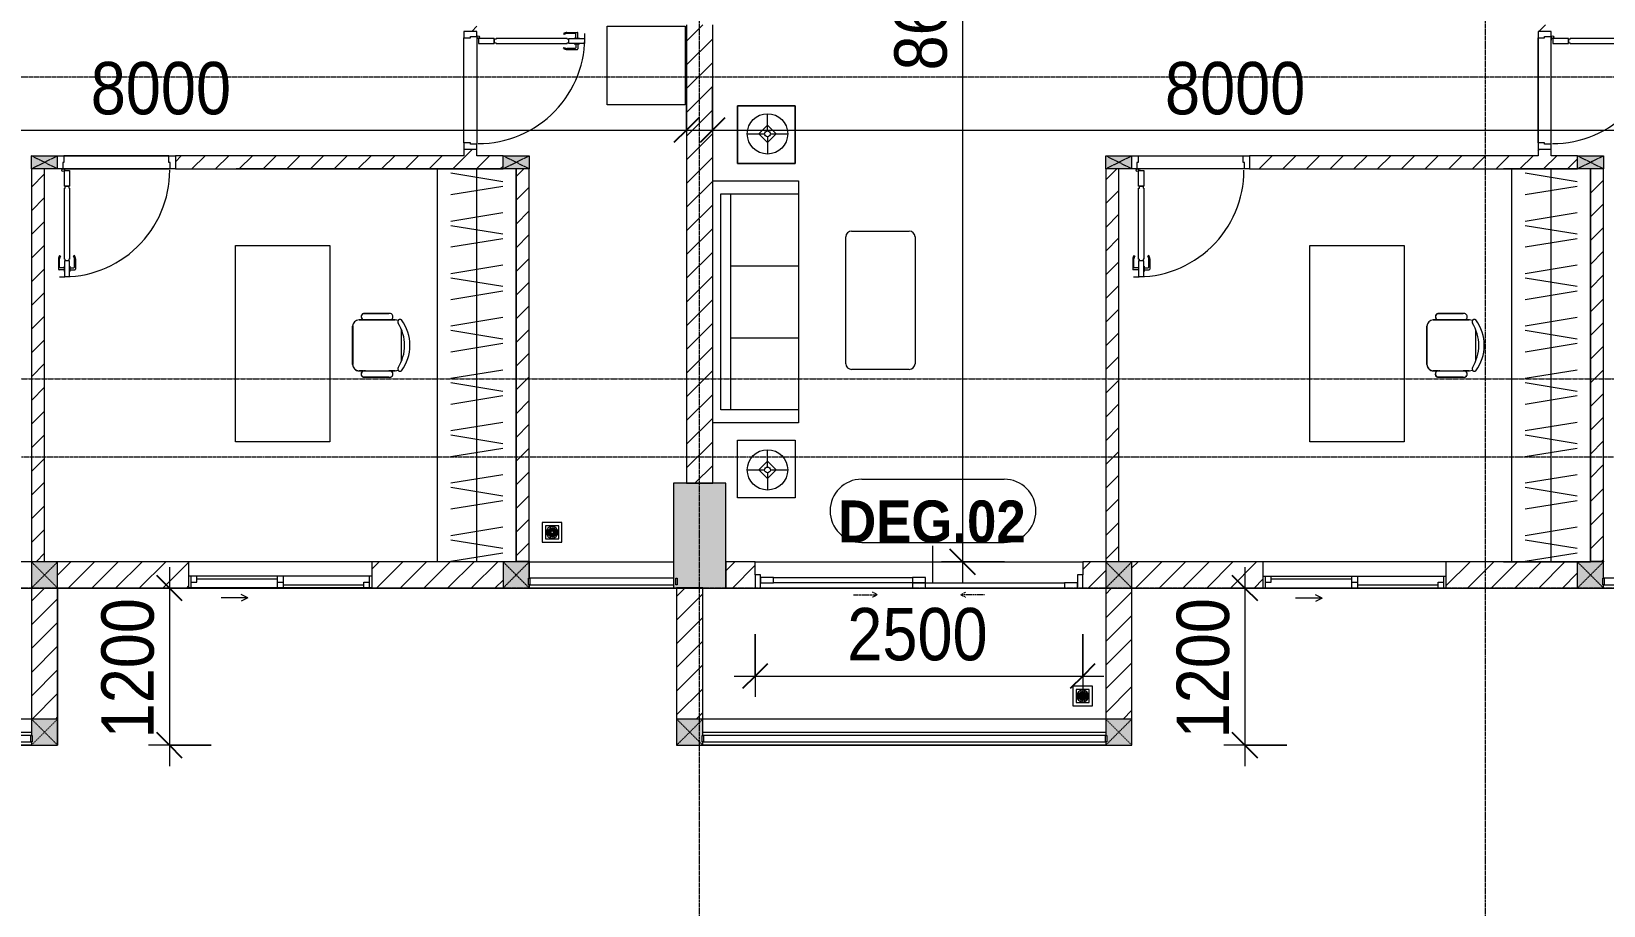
# Model space of a CAD drawing. Header units: millimetres. Extents: x 1591 to 239243, y -15958 to 82755.
# Drawn here: x 196851 to 208852, y 22112 to 28787 of the extents above; entities that cross this region are included whole.
import ezdxf

# ---------------------------------------------------------------- set-up
doc = ezdxf.new("R2010")
doc.units = ezdxf.units.MM
for name, pattern in [('Dash Dot 3_16_', [7.9375, 4.7625, -1.5875, 0, -1.5875]), ('Dash_2_', [6, 3, -3]), ('Grid Line', [22.225, 12.7, -3.175, 3.175, -3.175])]:
    doc.linetypes.add(name, pattern=pattern)
for name, color, linetype, lineweight in [('0-1', 250, 'Continuous', 5), ('A-ANNO-DIMS', 211, 'Continuous', 9), ('A-ANNO-DIMS-160', 211, 'Continuous', 9), ('A-DETL-GENF-1', 9, 'Continuous', 9), ('A-DOOR', 31, 'Continuous', 9), ('A-DOOR-1', 254, 'Continuous', 9), ('A-DOOR-2', 9, 'Continuous', 9), ('A-DOOR-FRAM', 31, 'Continuous', 9), ('A-DOOR-HDLN', 31, 'Dash_2_', 9), ('A-DOOR-IDEN', 31, 'Continuous', 9), ('A-FLOR-1', 7, 'Continuous', 9), ('A-FLOR-2', 9, 'Continuous', 9), ('A-FLOR-HRAL', 11, 'Continuous', 9), ('A-FLOR-HRAL-1', 254, 'Continuous', 9), ('A-FLOR-HRAL-2', 9, 'Continuous', 9), ('A-GLAZ', 151, 'Continuous', 9), ('A-WALL', 113, 'Continuous', 9), ('A-WALL-1', 253, 'Continuous', 18), ('A-WALL-2', 9, 'Continuous', 9), ('A-WALL-3', 113, 'Continuous', 18), ('A-WALL-PATT-1', 10, 'Continuous', 9), ('A-WALL-PATT-2', 111, 'Continuous', 9), ('G-ANNO-SYMB-1', 111, 'Dash Dot 3_16_', 18), ('G-IMPT-1', 254, 'Continuous', 9), ('I-FURN', 30, 'Continuous', 9), ('I-FURN-1', 254, 'Continuous', 9), ('M-EQPM-1', 254, 'Continuous', 9), ('S-COLS', 52, 'Continuous', 9), ('S-COLS-1', 52, 'Continuous', 5), ('S-COLS-2', 250, 'Continuous', 18), ('S-COLS-4', 254, 'Continuous', 9), ('S-COLS-5', 253, 'Continuous', 18), ('S-COLS-6', 52, 'Continuous', 18), ('S-COLS-HDLN', 52, 'Dash_2_', 9), ('S-COLS-HDLN-1', 9, 'Dash_2_', 9), ('S-GRID-1', 1, 'Grid Line', 9)]:
    doc.layers.add(name, color=color, linetype=linetype, lineweight=lineweight)
doc.styles.add('Arial_B_4', font='arialbd_0.ttf', dxfattribs={"width": 0.9, "height": 320})
doc.styles.add('UTM Avo', font='UTM Avo.ttf', dxfattribs={"width": 0.9, "height": 400})
doc.dimstyles.new('1_Dim_chi_tiet_2_5', dxfattribs={"dimscale": 304.8, "dimtxt": 399.720379, "dimasz": 0.629921, "dimexe": 0.524934, "dimexo": 0.0625, "dimgap": 0.052493, "dimtad": 1, "dimdec": 0, "dimrnd": 5, "dimzin": 0, "dimdsep": 46, "dimtxsty": 'UTM Avo', "dimblk1": 'OBLIQUE', "dimblk2": 'OBLIQUE', "dimsah": 1, "dimcen": 0.09, "dimdle": 0.524934, "dimazin": 0, "dimtfac": 1, "dimtdec": 4, "dimtix": 1, "dimtmove": 0, "dimatfit": 3, "dimfxl": 1.049869, "dimfxlon": 1, "dimtvp": 1, "dimtolj": 1, "dimtzin": 0, "dimarcsym": 2})
doc.dimstyles.new('1_Dim_chi_tiet_2_5_1', dxfattribs={"dimscale": 304.8, "dimtxt": 399.720379, "dimasz": 0.629921, "dimexe": 0.524934, "dimexo": 0.0625, "dimgap": 0.052493, "dimtad": 1, "dimdec": 0, "dimrnd": 5, "dimzin": 0, "dimdsep": 46, "dimtxsty": 'UTM Avo', "dimblk1": 'OBLIQUE', "dimblk2": 'OBLIQUE', "dimsah": 1, "dimcen": 0.09, "dimdle": 0.524934, "dimazin": 0, "dimtfac": 1, "dimtdec": 4, "dimtix": 1, "dimtmove": 0, "dimatfit": 3, "dimfxl": 1.049869, "dimfxlon": 1, "dimtvp": 1, "dimtolj": 1, "dimtzin": 0, "dimarcsym": 2})
pattern_1 = [(45, (0, 0), (-90.50967, 90.50967), [])]
pattern_2 = [(45, (101998.83, 0), (-90.50967, 90.50967), [])]

# ---------------------------------------------------------------- blocks, each defined once
blk = doc.blocks.new('NCV_TKTC_KET CAU_rvt-1-TKCS_MB TẦNG 5')
at = {"layer": 'S-COLS-1'}
h = blk.add_hatch(color=256, dxfattribs=at)
h.paths.add_polyline_path([(99773, 24537), (100153, 24537), (100153, 25337), (99753, 25337), (99753, 24537)])
h.paths.add_polyline_path([(99778, 24562), (99773, 24562), (99773, 24612), (99783, 24612), (99783, 24562)])
at = {"layer": 'A-FLOR-1'}
for p, q in [((98653, 24737), (98653, 24742)), ((106853, 24737), (106853, 24742)), ((91853, 24535), (94853, 24535)), ((95053, 23337), (95053, 24535)), ((95053, 24535), (98653, 24535)), ((98653, 24535), (99778, 24535)), ((99978, 24535), (103053, 24535)), ((103253, 23337), (103253, 24535)), ((103253, 24535), (106853, 24535)), ((106853, 24535), (107978, 24535)), ((91853, 23337), (94853, 23337)), ((99977, 23337), (103053, 23337))]:
    blk.add_line(p, q, dxfattribs=at)
at = {"layer": 'S-COLS-2'}
for p, q in [((100153, 25337), (99753, 25337)), ((99753, 25337), (99753, 24537)), ((100153, 24537), (100153, 25337)), ((99753, 24537), (100153, 24537))]:
    blk.add_line(p, q, dxfattribs=at)
blk = doc.blocks.new('DOOR_CW_01 CANH MO-PANEL KINH - DIW_01-900x2200-CỬA GỖ VÂN LAMINATE-553375-TKCS_MB TẦNG 5')
at = {"layer": 'A-DETL-GENF-1'}
for p, q in [((-397, -182), (-397, -62)), ((-397, -62), (-357, -62)), ((-357, -62), (-357, -182)), ((-357, -182), (-397, -182)), ((-397, -196), (-391, -196)), ((-397, -738), (-397, -196)), ((-391, -196), (-391, -182)), ((-391, -182), (-363, -182)), ((-363, -182), (-363, -196)), ((-357, -196), (-363, -196)), ((-357, -196), (-357, -738)), ((-434, -711), (-427, -716)), ((-320, -711), (-327, -716)), ((-442, -737), (-442, -816)), ((-399, -820), (-438, -820)), ((-434, -800), (-434, -737)), ((-399, -804), (-430, -804)), ((-399, -792), (-399, -832)), ((-397, -792), (-399, -792)), ((-399, -832), (-397, -832)), ((-397, -738), (-391, -738)), ((-357, -752), (-397, -752)), ((-397, -752), (-397, -872)), ((-397, -792), (-397, -832)), ((-391, -752), (-391, -738)), ((-363, -752), (-391, -752)), ((-357, -738), (-363, -738)), ((-363, -738), (-363, -752)), ((-357, -872), (-357, -752)), ((-357, -792), (-357, -832)), ((-357, -792), (-355, -792)), ((-355, -832), (-357, -832)), ((-355, -792), (-355, -832)), ((-355, -804), (-324, -804)), ((-355, -820), (-316, -820)), ((-320, -800), (-320, -737)), ((-312, -737), (-312, -816)), ((-397, -872), (-357, -872))]:
    blk.add_line(p, q, dxfattribs=at)
blk.add_circle((-407, -60), 10, dxfattribs=at)
for centre, radius, start, end in [((-407, -60), 814, 268, 0), ((-397, -737), 45, 145, 180), ((-397, -737), 37, 145, 180), ((-357, -737), 37, 0, 35), ((-357, -737), 45, 360, 35), ((-438, -816), 4, 180, 270), ((-430, -800), 4, 180, 270), ((-324, -800), 4, 270, 0), ((-316, -816), 4, 270, 0)]:
    blk.add_arc(centre, radius, start, end, dxfattribs=at)
at = {"layer": 'A-DOOR-2'}
for p, q in [((-450, -50), (-450, 50)), ((-450, 50), (-400, 50)), ((-400, 50), (-400, 0)), ((400, 0), (400, 50)), ((400, 50), (450, 50)), ((450, 50), (450, -50)), ((-410, -50), (-450, -50)), ((-410, 0), (-410, -50)), ((-400, 0), (-410, 0)), ((-407, -50), (-382, -50)), ((410, 0), (400, 0)), ((410, -50), (410, 0)), ((450, -50), (410, -50))]:
    blk.add_line(p, q, dxfattribs=at)
blk = doc.blocks.new('TU DO LV A - TU DO LV A-901194-TKCS_MB TẦNG 5')
at = {"layer": 'I-FURN'}
for p, q in [((0, 0), (3000, 0)), ((4, -101), (69, -499)), ((169, -101), (104, -499)), ((202, -101), (267, -499)), ((404, -101), (469, -499)), ((569, -101), (504, -499)), ((602, -101), (667, -499)), ((804, -101), (869, -499)), ((969, -101), (904, -499)), ((1002, -101), (1067, -499)), ((1204, -101), (1269, -499)), ((1369, -101), (1304, -499)), ((1402, -101), (1467, -499)), ((1604, -101), (1669, -499)), ((1769, -101), (1704, -499)), ((1802, -101), (1867, -499)), ((2004, -101), (2069, -499)), ((2169, -101), (2104, -499)), ((2202, -101), (2267, -499)), ((2404, -101), (2469, -499)), ((2569, -101), (2504, -499)), ((2602, -101), (2667, -499)), ((2804, -101), (2869, -499)), ((2969, -101), (2904, -499)), ((0, -300), (3000, -300)), ((5, -600), (0, -600))]:
    blk.add_line(p, q, dxfattribs=at)
at = {"layer": 'I-FURN-1'}
for p, q in [((0, 0), (3000, 0)), ((5, -600), (0, -600))]:
    blk.add_line(p, q, dxfattribs=at)
blk = doc.blocks.new('BAN LV A - BAN LV A_dwg_ban hoc2-348006-TKCS_MB TẦNG 5')
at = {"layer": 'I-FURN'}
for p, q in [((-194, 389), (-194, 113)), ((146, 437), (-146, 437)), ((194, 113), (194, 389)), ((-243, 354), (-243, 162)), ((194, 351), (194, 151)), ((244, 162), (244, 354)), ((-121, 65), (121, 65))]:
    blk.add_line(p, q, dxfattribs=at)
at = {"layer": 'I-FURN', "flags": 128}
blk.add_lwpolyline([(-738, 611), (-738, 1331), (-155, 1331), (762, 1331), (762, 611)], close=True, dxfattribs=at)
at = {"layer": 'I-FURN'}
for centre, radius, start, end in [((-219, 347), 25.3, 343.7398, 163.7398), ((-146, 389), 48.6, 90, 180), ((146, 389), 48.6, 360, 90), ((219, 347), 25.3, 16.2602, 170.7054), ((-219, 155), 25.3, 163.7398, 16.2602), ((219, 155), 25.3, 189.2946, 16.2602), ((-180, 75), 17.8, 57.9726, 216.6901), ((-146, 113), 48.6, 180, 207.5844), ((0, 324), 324, 233.1301, 306.8699), ((0, 359), 318, 237.5758, 302.4242), ((180, 75), 17.8, 323.3099, 122.0274), ((146, 113), 48.6, 332.4156, 0)]:
    blk.add_arc(centre, radius, start, end, dxfattribs=at)
blk = doc.blocks.new('BAN LV A - BAN LV A_dwg-348005-TKCS_MB TẦNG 5')
at = {"extrusion": (0, 0, -1), "zscale": -1, "rotation": 180}
blk.add_blockref('BAN LV A - BAN LV A_dwg_ban hoc2-348006-TKCS_MB TẦNG 5', (-729, 1384), dxfattribs=at)
blk = doc.blocks.new('BAN LV A - BAN LV A-401069-TKCS_MB TẦNG 5')
at = {"layer": 'I-FURN-1'}
for p, q in [((-9, -53), (1491, -53)), ((-9, -773), (-9, -53)), ((1491, -53), (1491, -773)), ((1491, -773), (-9, -773)), ((583, -946), (875, -946)), ((486, -1222), (486, -1029)), ((535, -1029), (535, -995)), ((923, -995), (923, -1032)), ((973, -1029), (973, -1222)), ((535, -1270), (535, -1236)), ((923, -1233), (923, -1270))]:
    blk.add_line(p, q, dxfattribs=at)
for centre, radius, start, end in [((583, -995), 48.6, 90, 180), ((875, -995), 48.6, 0, 90), ((510, -1036), 25.3, 16.2602, 163.7398), ((948, -1036), 25.3, 16.2602, 170.7054), ((510, -1229), 25.3, 163.7398, 343.7398), ((549, -1308), 17.8, 119.404, 216.6901), ((583, -1270), 48.6, 180, 207.5844), ((729, -1060), 324, 233.1301, 306.8699), ((875, -1270), 48.6, 332.4156, 0), ((909, -1308), 17.8, 323.3099, 60.596), ((948, -1229), 25.3, 189.2946, 16.2602)]:
    blk.add_arc(centre, radius, start, end, dxfattribs=at)
at = {"extrusion": (0, 0, -1), "zscale": -1, "rotation": 180}
blk.add_blockref('BAN LV A - BAN LV A_dwg-348005-TKCS_MB TẦNG 5', (0, 0), dxfattribs=at)
blk = doc.blocks.new('LOBBY_SOFA_1 - LOBBY_SOFA_1-V42-TKCS_MB TẦNG 5')
at = {"layer": 'I-FURN'}
for p, q in [((-2172, 1065), (-2172, 1505)), ((-2128, 1549), (-1160, 1549)), ((-1116, 1505), (-1116, 1065)), ((-1160, 1021), (-2128, 1021)), ((-2688, 634), (-3128, 634)), ((-3128, 634), (-3128, 194)), ((-2688, 194), (-2688, 634)), ((-2556, 660), (-708, 660)), ((-2556, 5), (-2556, 660)), ((-2457, 66), (-2457, 660)), ((-1907, 143), (-1907, 660)), ((-1357, 143), (-1357, 660)), ((-807, 660), (-807, 66)), ((-708, 660), (-708, 5)), ((-576, 634), (-136, 634)), ((-576, 194), (-576, 634)), ((-136, 634), (-136, 194)), ((-2981, 423), (-2915, 489)), ((-2915, 445), (-2915, 577)), ((-2915, 489), (-2849, 423)), ((-349, 489), (-415, 423)), ((-349, 445), (-349, 577)), ((-283, 423), (-349, 489)), ((-2937, 423), (-3069, 423)), ((-2915, 357), (-2981, 423)), ((-2849, 423), (-2915, 357)), ((-2915, 269), (-2915, 401)), ((-2893, 423), (-2761, 423)), ((-371, 423), (-503, 423)), ((-415, 423), (-349, 357)), ((-349, 357), (-283, 423)), ((-349, 269), (-349, 401)), ((-327, 423), (-195, 423)), ((-3128, 194), (-2688, 194)), ((-807, 143), (-2457, 143)), ((-136, 194), (-576, 194)), ((-807, 66), (-2457, 66))]:
    blk.add_line(p, q, dxfattribs=at)
for centre, radius in [((-2915, 423), 154), ((-349, 423), 154), ((-2915, 423), 22), ((-349, 423), 22)]:
    blk.add_circle(centre, radius, dxfattribs=at)
for centre, start, end in [((-2128, 1505), 90, 180), ((-1160, 1505), 0, 90), ((-2128, 1065), 180, 270), ((-1160, 1065), 270, 0)]:
    blk.add_arc(centre, 44, start, end, dxfattribs=at)
at = {"layer": 'I-FURN-1'}
for p, q in [((-2172, 1065), (-2172, 1505)), ((-2128, 1549), (-1160, 1549)), ((-1116, 1505), (-1116, 1065)), ((-1160, 1021), (-2128, 1021)), ((-3128, 634), (-2688, 634)), ((-3128, 194), (-3128, 634)), ((-2688, 634), (-2688, 194)), ((-2556, 660), (-708, 660)), ((-2556, 5), (-2556, 660)), ((-708, 660), (-708, 5)), ((-576, 634), (-136, 634)), ((-576, 194), (-576, 634)), ((-136, 634), (-136, 194)), ((-2688, 194), (-3128, 194)), ((-136, 194), (-576, 194))]:
    blk.add_line(p, q, dxfattribs=at)
for centre, start, end in [((-2128, 1505), 90, 180), ((-1160, 1505), 0, 90), ((-2128, 1065), 180, 270), ((-1160, 1065), 270, 0)]:
    blk.add_arc(centre, 44, start, end, dxfattribs=at)
blk = doc.blocks.new('TU DO LV A - TU DO LV A-V44-TKCS_MB TẦNG 5')
at = {"layer": 'I-FURN'}
for p, q in [((0, 0), (3000, 0)), ((4, -101), (69, -499)), ((169, -101), (104, -499)), ((202, -101), (267, -499)), ((404, -101), (469, -499)), ((569, -101), (504, -499)), ((602, -101), (667, -499)), ((804, -101), (869, -499)), ((969, -101), (904, -499)), ((1002, -101), (1067, -499)), ((1204, -101), (1269, -499)), ((1369, -101), (1304, -499)), ((1402, -101), (1467, -499)), ((1604, -101), (1669, -499)), ((1769, -101), (1704, -499)), ((1802, -101), (1867, -499)), ((2004, -101), (2069, -499)), ((2169, -101), (2104, -499)), ((2202, -101), (2267, -499)), ((2404, -101), (2469, -499)), ((2569, -101), (2504, -499)), ((2602, -101), (2667, -499)), ((2804, -101), (2869, -499)), ((2969, -101), (2904, -499)), ((0, -300), (3000, -300)), ((5, -600), (0, -600))]:
    blk.add_line(p, q, dxfattribs=at)
at = {"layer": 'I-FURN-1'}
for p, q in [((0, 0), (3000, 0)), ((5, -600), (0, -600))]:
    blk.add_line(p, q, dxfattribs=at)
blk = doc.blocks.new('MAY GIAT - MAY GIAT_dwg-348053-TKCS_MB TẦNG 5')
at = {"layer": 'G-IMPT-1', "flags": 128}
blk.add_lwpolyline([(5, 597), (5, 2), (605, 2), (605, 597)], close=True, dxfattribs=at)
blk = doc.blocks.new('MAY GIAT - MAY GIAT-401071-TKCS_MB TẦNG 5')
at = {"layer": 'I-FURN-1'}
for p, q in [((5, -2), (605, -2)), ((5, -597), (5, -2)), ((605, -2), (605, -597)), ((605, -597), (5, -597))]:
    blk.add_line(p, q, dxfattribs=at)
at = {"extrusion": (0, 0, -1), "zscale": -1, "rotation": 180}
blk.add_blockref('MAY GIAT - MAY GIAT_dwg-348053-TKCS_MB TẦNG 5', (0, 0), dxfattribs=at)
blk = doc.blocks.new('THU NUOC - THU NUOC-461820-TKCS_MB TẦNG 5')
at = {"layer": 'M-EQPM-1'}
for p, q in [((-66, 71), (-66, -79)), ((84, 71), (-66, 71)), ((59, 46), (-41, 46)), ((-41, 46), (-41, -54)), ((-23, 11), (41, 11)), ((41, 5), (-23, 5)), ((-11, 23), (28, 23)), ((28, 17), (-11, 17)), ((-1, 36), (19, 36)), ((19, 30), (-1, 30)), ((59, -54), (59, 46)), ((84, -79), (84, 71)), ((-66, -79), (84, -79)), ((-41, -54), (59, -54)), ((-23, -1), (1, -1)), ((1, -7), (-23, -7)), ((-23, -14), (41, -14)), ((41, -20), (-23, -20)), ((-11, -26), (28, -26)), ((28, -32), (-11, -32)), ((-1, -38), (19, -38)), ((19, -44), (-1, -44)), ((1, -1), (1, -7)), ((17, -1), (41, -1)), ((17, -7), (17, -1)), ((41, -7), (17, -7))]:
    blk.add_line(p, q, dxfattribs=at)
for centre, radius, start, end in [((9, -4), 45, 0, 180), ((9, -4), 45, 0, 180), ((-23, 8), 3, 90, 270), ((-11, 20), 3, 90, 270), ((-1, 33), 3, 90, 270), ((19, 33), 3, 270, 90), ((28, 20), 3, 270, 90), ((41, 8), 3, 270, 90), ((9, -4), 45, 180, 360), ((9, -4), 45, 180, 360), ((-23, -4), 3, 90, 270), ((-23, -17), 3, 90, 270), ((-11, -29), 3, 90, 270), ((-1, -41), 3, 90, 270), ((19, -41), 3, 270, 90), ((28, -29), 3, 270, 90), ((41, -4), 3, 270, 90), ((41, -17), 3, 270, 90)]:
    blk.add_arc(centre, radius, start, end, dxfattribs=at)
blk = doc.blocks.new('Railing - 50 x 10mm-901205-TKCS_MB TẦNG 5')
at = {"layer": 'A-FLOR-HRAL-2'}
for p, q in [((25, 5), (-25, 5)), ((-25, 5), (-25, -5)), ((25, -5), (25, 5)), ((-25, -5), (25, -5))]:
    blk.add_line(p, q, dxfattribs=at)
blk = doc.blocks.new('Railing - Railing-883257-TKCS_MB TẦNG 5')
at = {"layer": 'A-FLOR-HRAL-2'}
for p, q in [((85044, 15351), (83949, 15351)), ((83949, 15301), (85044, 15301))]:
    blk.add_line(p, q, dxfattribs=at)
at = {"extrusion": (0, 0, -1), "zscale": -1, "rotation": 90.00000000000072}
for p in [(-83944, 15326), (-85069, 15326)]:
    blk.add_blockref('Railing - 50 x 10mm-901205-TKCS_MB TẦNG 5', p, dxfattribs=at)
blk = doc.blocks.new('Railing - Railing-883259-TKCS_MB TẦNG 5')
at = {"layer": 'A-FLOR-HRAL-2'}
for p, q in [((76844, 15351), (75749, 15351)), ((75749, 15301), (76844, 15301))]:
    blk.add_line(p, q, dxfattribs=at)
at = {"extrusion": (0, 0, -1), "zscale": -1, "rotation": 90.00000000000072}
for p in [(-75744, 15326), (-76869, 15326)]:
    blk.add_blockref('Railing - 50 x 10mm-901205-TKCS_MB TẦNG 5', p, dxfattribs=at)
blk = doc.blocks.new('G1_SOF - BO TRU - 100x200-V80-TKCS_MB TẦNG 5')
at = {"layer": 'S-COLS'}
blk.add_hatch(color=256, dxfattribs=at).paths.add_polyline_path([(-50, 0), (-50, -98), (50, -98), (50, 100), (-50, 100)])
at = {"layer": 'S-COLS-5'}
for p, q in [((-50, 100), (50, 100)), ((-50, -98), (-50, 100)), ((50, 100), (50, -98))]:
    blk.add_line(p, q, dxfattribs=at)
at = {"layer": 'S-COLS-HDLN-1'}
for p, q in [((50, -100), (-50, 100)), ((-50, -100), (50, 100))]:
    blk.add_line(p, q, dxfattribs=at)
blk = doc.blocks.new('G1_SOF - BO TRU - 100x200-746114-TKCS_MB TẦNG 5')
at = {"layer": 'S-COLS'}
blk.add_hatch(color=256, dxfattribs=at).paths.add_polyline_path([(50, -100), (50, 100), (-50, 100), (-50, -100)])
at = {"layer": 'S-COLS-5'}
for p, q in [((-50, 100), (50, 100)), ((-50, -100), (-50, 100)), ((50, 100), (50, -100)), ((50, -100), (-50, -100))]:
    blk.add_line(p, q, dxfattribs=at)
at = {"layer": 'S-COLS-HDLN-1'}
for p, q in [((50, -100), (-50, 100)), ((-50, -100), (50, 100))]:
    blk.add_line(p, q, dxfattribs=at)
blk = doc.blocks.new('DOOR_CW_01 CANH MO-PANEL KINH - DIG_01-900x2200-CỬA NHÔM KÍNH-901226-TKCS_MB TẦNG 5')
at = {"layer": 'A-DETL-GENF-1'}
for p, q in [((-397, 872), (-357, 872)), ((-397, 752), (-397, 872)), ((-357, 872), (-357, 752)), ((-442, 737), (-442, 816)), ((-399, 820), (-438, 820)), ((-434, 800), (-434, 737)), ((-399, 804), (-430, 804)), ((-399, 832), (-397, 832)), ((-399, 792), (-399, 832)), ((-397, 792), (-399, 792)), ((-397, 792), (-397, 832)), ((-357, 752), (-397, 752)), ((-397, 738), (-391, 738)), ((-397, 738), (-397, 196)), ((-363, 752), (-391, 752)), ((-391, 752), (-391, 738)), ((-363, 738), (-363, 752)), ((-357, 738), (-363, 738)), ((-357, 792), (-357, 832)), ((-355, 832), (-357, 832)), ((-357, 792), (-355, 792)), ((-357, 196), (-357, 738)), ((-355, 792), (-355, 832)), ((-355, 820), (-316, 820)), ((-355, 804), (-324, 804)), ((-320, 800), (-320, 737)), ((-312, 737), (-312, 816)), ((-434, 711), (-427, 716)), ((-320, 711), (-327, 716)), ((-397, 196), (-391, 196)), ((-357, 182), (-397, 182)), ((-397, 182), (-397, 62)), ((-391, 196), (-391, 182)), ((-391, 182), (-363, 182)), ((-357, 196), (-363, 196)), ((-363, 182), (-363, 196)), ((-357, 62), (-357, 182)), ((-397, 62), (-357, 62))]:
    blk.add_line(p, q, dxfattribs=at)
blk.add_circle((-407, 60), 10, dxfattribs=at)
for centre, radius, start, end in [((-407, 60), 814, 360, 92), ((-438, 816), 4, 90, 180), ((-397, 737), 45, 180, 215), ((-430, 800), 4, 90, 180), ((-397, 737), 37, 180, 215), ((-357, 737), 37, 325, 0), ((-324, 800), 4, 360, 90), ((-357, 737), 45, 325, 0), ((-316, 816), 4, 0, 90)]:
    blk.add_arc(centre, radius, start, end, dxfattribs=at)
at = {"layer": 'A-DOOR-2'}
for p, q in [((-410, 50), (-450, 50)), ((-450, 50), (-450, -50)), ((-410, 0), (-410, 50)), ((-400, 0), (-410, 0)), ((-407, 50), (-382, 50)), ((-400, -50), (-400, 0)), ((410, 0), (400, 0)), ((400, 0), (400, -50)), ((450, 50), (410, 50)), ((410, 50), (410, 0)), ((450, -50), (450, 50)), ((-450, -50), (-400, -50)), ((400, -50), (450, -50))]:
    blk.add_line(p, q, dxfattribs=at)
blk = doc.blocks.new('NCV_TKTC_TANG 5_rvt-1-TKCS_MB TẦNG 5')
at = {"layer": 'A-WALL-PATT-1'}
h = blk.add_hatch(dxfattribs=at)
h.set_pattern_fill('FP_1', color=256, style=0, pattern_type=2)
h.set_pattern_definition(pattern_1)
h.paths.add_polyline_path([(98153, 27837), (98253, 27837), (98253, 27887), (98153, 27887), (98153, 27850)])
h.paths.add_polyline_path([(98253, 28787), (98253, 28837), (98153, 28837), (98153, 28787), (98203, 28787)])
h = blk.add_hatch(dxfattribs=at)
h.set_pattern_fill('FP_1', color=256, style=0, pattern_type=2)
h.set_pattern_definition(pattern_1)
h.paths.add_polyline_path([(106353, 27837), (106453, 27837), (106453, 27887), (106353, 27887), (106353, 27850)])
h.paths.add_polyline_path([(106453, 28787), (106453, 28837), (106353, 28837), (106353, 28787), (106403, 28787)])
h = blk.add_hatch(dxfattribs=at)
h.set_pattern_fill('FP_1', color=256, style=0, pattern_type=2)
h.set_pattern_definition(pattern_1)
h.paths.add_polyline_path([(94853, 24737), (94953, 24737), (94953, 27737), (94853, 27737), (94853, 25337)])
h = blk.add_hatch(dxfattribs=at)
h.set_pattern_fill('FP_1', color=256, style=0, pattern_type=2)
h.set_pattern_definition(pattern_1)
h.paths.add_polyline_path([(98028, 27737), (98453, 27737), (98453, 27837), (95951, 27837), (95951, 27737), (97953, 27737)])
h = blk.add_hatch(dxfattribs=at)
h.set_pattern_fill('FP_1', color=256, style=0, pattern_type=2)
h.set_pattern_definition(pattern_1)
h.paths.add_polyline_path([(98653, 24742), (98653, 24742), (98653, 27737), (98553, 27737), (98553, 24742), (98627, 24742)])
h = blk.add_hatch(dxfattribs=at)
h.set_pattern_fill('FP_1', color=256, style=0, pattern_type=2)
h.set_pattern_definition(pattern_1)
h.paths.add_polyline_path([(103053, 24737), (103153, 24737), (103153, 27737), (103053, 27737), (103053, 25337)])
h = blk.add_hatch(dxfattribs=at)
h.set_pattern_fill('FP_1', color=256, style=0, pattern_type=2)
h.set_pattern_definition(pattern_1)
h.paths.add_polyline_path([(106653, 27737), (106653, 27837), (104151, 27837), (104151, 27737), (106593, 27737)])
h = blk.add_hatch(dxfattribs=at)
h.set_pattern_fill('FP_1', color=256, style=0, pattern_type=2)
h.set_pattern_definition(pattern_1)
h.paths.add_polyline_path([(106853, 24742), (106853, 27737), (106753, 27737), (106753, 24742), (106853, 24742)])
at = {"layer": 'A-FLOR-2'}
for p, q in [((98153, 27937), (98153, 28737)), ((106353, 27937), (106353, 28737)), ((106353, 28737), (106353, 27937)), ((106453, 27927), (106453, 28747)), ((95911, 27737), (95091, 27737)), ((95091, 27737), (95911, 27737)), ((95101, 27837), (95901, 27837)), ((95901, 27837), (95101, 27837)), ((97953, 27737), (96416, 27737)), ((98453, 27737), (97953, 27737)), ((98553, 27737), (98453, 27737)), ((98553, 24742), (98553, 27737)), ((104111, 27737), (103291, 27737)), ((103301, 27837), (104101, 27837)), ((106153, 27737), (106088, 27737)), ((106653, 27737), (106153, 27737)), ((106753, 27737), (106653, 27737)), ((106753, 24742), (106753, 27737)), ((98553, 24737), (98553, 24742)), ((98653, 24742), (98653, 24737)), ((100378, 24737), (102878, 24737)), ((106088, 24737), (106153, 24737)), ((106153, 24737), (106653, 24737)), ((106653, 24737), (106753, 24737)), ((106753, 24737), (106753, 24742)), ((106853, 24742), (106853, 24737)), ((91853, 23537), (94853, 23537)), ((99978, 23537), (103053, 23537))]:
    blk.add_line(p, q, dxfattribs=at)
at = {"layer": 'A-WALL-1'}
for p, q in [((98153, 27887), (98153, 27837)), ((98253, 27837), (98253, 27887)), ((106353, 27887), (106353, 27837)), ((106453, 27837), (106453, 27887)), ((94853, 27737), (94853, 24737)), ((94953, 24737), (94953, 27737)), ((98153, 27837), (95951, 27837)), ((95951, 27737), (98453, 27737)), ((98453, 27837), (98253, 27837)), ((98553, 27737), (98553, 24742)), ((98653, 24742), (98653, 27737)), ((103053, 27737), (103053, 24737)), ((103153, 24737), (103153, 27737)), ((106353, 27837), (104151, 27837)), ((104151, 27737), (106653, 27737)), ((106653, 27837), (106453, 27837)), ((106753, 27737), (106753, 24742)), ((106853, 24742), (106853, 27737)), ((98553, 24742), (98653, 24742)), ((106753, 24742), (106853, 24742))]:
    blk.add_line(p, q, dxfattribs=at)
at = {"layer": 'A-WALL-2'}
for p, q in [((98153, 27937), (98153, 28737)), ((98253, 28747), (98253, 27927)), ((104111, 27737), (103291, 27737)), ((103301, 27837), (104101, 27837)), ((98653, 24737), (99753, 24737)), ((98653, 24737), (98653, 24612)), ((98653, 24562), (98653, 24537)), ((99753, 24537), (98653, 24537))]:
    blk.add_line(p, q, dxfattribs=at)
at = {"layer": 'A-DOOR-1', "rotation": 270.0000000000003}
for p in [(98203, 28337), (106403, 28337)]:
    blk.add_blockref('DOOR_CW_01 CANH MO-PANEL KINH - DIG_01-900x2200-CỬA NHÔM KÍNH-901226-TKCS_MB TẦNG 5', p, dxfattribs=at)
at = {"layer": 'A-DOOR-1'}
for p in [(95501, 27787), (103701, 27787)]:
    blk.add_blockref('DOOR_CW_01 CANH MO-PANEL KINH - DIW_01-900x2200-CỬA GỖ VÂN LAMINATE-553375-TKCS_MB TẦNG 5', p, dxfattribs=at)
at = {"layer": 'A-FLOR-HRAL-1'}
for name in ['Railing - Railing-883259-TKCS_MB TẦNG 5', 'Railing - Railing-883257-TKCS_MB TẦNG 5']:
    blk.add_blockref(name, (22908, 9261), dxfattribs=at)
at = {"layer": 'I-FURN-1'}
for name, p, rotation in [('MAY GIAT - MAY GIAT-401071-TKCS_MB TẦNG 5', (99246, 28222), 89.9999999999998), ('LOBBY_SOFA_1 - LOBBY_SOFA_1-V42-TKCS_MB TẦNG 5', (100048, 25090), 269.9999999999993), ('TU DO LV A - TU DO LV A-V44-TKCS_MB TẦNG 5', (97953, 24737), 89.9999999999999), ('TU DO LV A - TU DO LV A-901194-TKCS_MB TẦNG 5', (106153, 24737), 89.9999999999999), ('BAN LV A - BAN LV A-401069-TKCS_MB TẦNG 5', (96358, 25661), 90.0000000000001), ('BAN LV A - BAN LV A-401069-TKCS_MB TẦNG 5', (104558, 25661), 90.0000000000001)]:
    blk.add_blockref(name, p, dxfattribs=dict(at, rotation=rotation))
at = {"layer": 'M-EQPM-1'}
for p, rotation in [((98823, 24953), 90.00000000000026), ((102873, 23703), 89.99999999999999)]:
    blk.add_blockref('THU NUOC - THU NUOC-461820-TKCS_MB TẦNG 5', p, dxfattribs=dict(at, rotation=rotation))
at = {"layer": 'S-COLS-4', "rotation": 90.00000000000037}
for name, p in [('G1_SOF - BO TRU - 100x200-V80-TKCS_MB TẦNG 5', (94953, 27787)), ('G1_SOF - BO TRU - 100x200-746114-TKCS_MB TẦNG 5', (98553, 27787)), ('G1_SOF - BO TRU - 100x200-V80-TKCS_MB TẦNG 5', (103153, 27787)), ('G1_SOF - BO TRU - 100x200-746114-TKCS_MB TẦNG 5', (106753, 27787))]:
    blk.add_blockref(name, p, dxfattribs=at)
blk = doc.blocks.new('G1_SOF - BO TRU - 200x200-V15-TKCS_MB TẦNG 5')
at = {"layer": 'S-COLS'}
blk.add_hatch(color=256, dxfattribs=at).paths.add_polyline_path([(-95, -100), (100, -100), (100, 100), (-100, 100), (-100, -25), (-90, -25), (-90, -75), (-100, -75), (-100, -100)])
at = {"layer": 'S-COLS-6'}
for p, q in [((100, 100), (-100, 100)), ((-100, 100), (-100, -25)), ((100, -100), (100, 100)), ((-100, -75), (-100, -100)), ((-100, -100), (100, -100))]:
    blk.add_line(p, q, dxfattribs=at)
at = {"layer": 'S-COLS-HDLN'}
for p, q in [((100, 100), (-100, -100)), ((-100, 100), (100, -100))]:
    blk.add_line(p, q, dxfattribs=at)
blk = doc.blocks.new('G1_SOF - BO TRU - 200x200-V17-TKCS_MB TẦNG 5')
at = {"layer": 'S-COLS'}
blk.add_hatch(color=256, dxfattribs=at).paths.add_polyline_path([(-100, -100), (100, -100), (100, -75), (95, -73), (95, -25), (100, -25), (100, 100), (-100, 100), (-100, -100)])
at = {"layer": 'S-COLS-6'}
for p, q in [((100, 100), (-100, 100)), ((-100, 100), (-100, -100)), ((100, -25), (100, 100)), ((-100, -100), (100, -100)), ((100, -100), (100, -75))]:
    blk.add_line(p, q, dxfattribs=at)
at = {"layer": 'S-COLS-HDLN'}
for p, q in [((100, 100), (-100, -100)), ((-100, 100), (100, -100))]:
    blk.add_line(p, q, dxfattribs=at)
blk = doc.blocks.new('G1_SOF - BO TRU - 200x200-V18-TKCS_MB TẦNG 5')
at = {"layer": 'S-COLS'}
blk.add_hatch(color=256, dxfattribs=at).paths.add_polyline_path([(100, -100), (100, -75), (95, -75), (95, -25), (100, -25), (100, 100), (-100, 100), (-100, -100), (100, -100)])
at = {"layer": 'S-COLS-6'}
for p, q in [((100, 100), (-100, 100)), ((-100, 100), (-100, -100)), ((100, -25), (100, 100)), ((-100, -100), (100, -100)), ((100, -100), (100, -75))]:
    blk.add_line(p, q, dxfattribs=at)
at = {"layer": 'S-COLS-HDLN'}
for p, q in [((100, 100), (-100, -100)), ((-100, 100), (100, -100))]:
    blk.add_line(p, q, dxfattribs=at)
blk = doc.blocks.new('G1_SOF - BO TRU - 200x200-3055083-TKCS_MB TẦNG 5')
at = {"layer": 'S-COLS'}
blk.add_hatch(color=256, dxfattribs=at).paths.add_polyline_path([(100, -100), (100, 100), (-100, 100), (-100, -100), (8, -100)])
at = {"layer": 'S-COLS-6'}
for p, q in [((100, 100), (-100, 100)), ((-100, 100), (-100, -100)), ((100, -100), (100, 100)), ((-100, -100), (100, -100))]:
    blk.add_line(p, q, dxfattribs=at)
at = {"layer": 'S-COLS-HDLN'}
for p, q in [((100, 100), (-100, -100)), ((-100, 100), (100, -100))]:
    blk.add_line(p, q, dxfattribs=at)
blk = doc.blocks.new('1_FAMILY RVT - W01-WxH 1400x1400xmm-389822-TKCS_MB TẦNG 5')
at = {"layer": 'A-GLAZ'}
for p, q in [((248.4, 172.39), (299.2, 197.79)), ((248.4, 172.39), (299.2, 146.99)), ((248.4, 172.39), (451.6, 172.39)), ((-700, 96.19), (-700, -103.81)), ((700, 96.19), (-700, 96.19)), ((-700, 96.19), (-636.5, 96.19)), ((-700, 7.29), (-680.95, 7.29)), ((-680.95, 96.19), (-680.95, 7.29)), ((-636.5, 51.74), (-680.95, 51.74)), ((-680.95, 7.29), (-22.225, 7.29)), ((-636.5, 96.19), (-22.225, 96.19)), ((-636.5, 96.19), (-636.5, 51.74)), ((-636.5, 73.965), (-22.225, 73.965)), ((-22.225, 7.29), (-22.225, 96.19)), ((-22.225, 96.19), (22.225, 96.19)), ((22.225, 51.74), (-22.225, 51.74)), ((-22.225, 7.29), (22.225, 7.29)), ((22.225, 96.19), (680.95, 96.19)), ((22.225, 96.19), (22.225, 7.29)), ((22.225, 29.515), (636.5, 29.515)), ((22.225, 7.29), (636.5, 7.29)), ((636.5, 51.74), (636.5, 7.29)), ((680.95, 51.74), (636.5, 51.74)), ((636.5, 7.29), (700, 7.29)), ((680.95, 96.19), (700, 96.19)), ((680.95, 96.19), (680.95, 7.29)), ((700, -103.81), (700, 96.19)), ((-700, -103.81), (700, -103.81))]:
    blk.add_line(p, q, dxfattribs=at)
blk = doc.blocks.new('DEG_02-DEG_03 - DEG_02-2500x2400mm-CỬA ĐI 02 CÁNH TRƯỢT-625766-TKCS_MB TẦNG 5')
at = {"layer": 'A-DOOR'}
for p, q in [((-1110, 100), (-1210, 100)), ((-1210, 100), (-1210, 60)), ((-1210, 60), (-1110, 60)), ((-1110, 60), (-1110, 100)), ((-1110, 100), (-50, 100)), ((-50, 60), (-1110, 60)), ((50, 100), (-50, 100)), ((-50, 100), (-50, 60)), ((50, 60), (-50, 60)), ((-50, 60), (-50, 20)), ((-50, 60), (50, 60)), ((-50, 20), (50, 20)), ((50, 60), (50, 100)), ((50, 20), (50, 60)), ((50, 60), (1110, 60)), ((1110, 20), (50, 20)), ((1210, 60), (1110, 60)), ((1110, 60), (1110, 20)), ((1110, 20), (1210, 20)), ((1210, 20), (1210, 60))]:
    blk.add_line(p, q, dxfattribs=at)
at = {"layer": 'A-DOOR-FRAM'}
for p, q in [((-1210, 100), (-1250, 100)), ((-1250, 100), (-1250, 0)), ((-1250, 0), (-1210, 0)), ((-1210, 0), (-1210, 100)), ((1250, 100), (1210, 100)), ((1210, 100), (1210, 0)), ((1210, 0), (1250, 0)), ((1250, 0), (1250, 100))]:
    blk.add_line(p, q, dxfattribs=at)
at = {"layer": 'A-DOOR-HDLN'}
for p, q in [((-500, 151), (-320, 151)), ((-320, 151), (-355, 171)), ((-320, 151), (-355, 131)), ((320, 151), (355, 171)), ((320, 151), (355, 131)), ((500, 151), (320, 151))]:
    blk.add_line(p, q, dxfattribs=at)
blk = doc.blocks.new('Railing - 50 x 10mm-1251311-TKCS_MB TẦNG 5')
at = {"layer": 'A-FLOR-HRAL'}
for p, q in [((25, 5), (-25, 5)), ((-25, 5), (-25, -5)), ((25, -5), (25, 5)), ((-25, -5), (25, -5))]:
    blk.add_line(p, q, dxfattribs=at)
blk = doc.blocks.new('Railing - Railing-3262224-TKCS_MB TẦNG 5')
at = {"layer": 'A-FLOR-HRAL'}
for p, q in [((103052, 23412), (99983, 23412)), ((99983, 23362), (103052, 23362))]:
    blk.add_line(p, q, dxfattribs=at)
at = {"extrusion": (0, 0, -1), "zscale": -1, "rotation": 90}
for p in [(-99978, 23387), (-103057, 23387)]:
    blk.add_blockref('Railing - 50 x 10mm-1251311-TKCS_MB TẦNG 5', p, dxfattribs=at)
blk = doc.blocks.new('Railing - Railing-3261661-TKCS_MB TẦNG 5')
at = {"layer": 'A-FLOR-HRAL'}
for p, q in [((94847, 23412), (91857, 23412)), ((91857, 23362), (94847, 23362))]:
    blk.add_line(p, q, dxfattribs=at)
at = {"extrusion": (0, 0, -1), "zscale": -1, "rotation": 90}
for p in [(-91852, 23387), (-94852, 23387)]:
    blk.add_blockref('Railing - 50 x 10mm-1251311-TKCS_MB TẦNG 5', p, dxfattribs=at)
blk = doc.blocks.new('DIMBLOCK56-TKCS_MB TẦNG 5')
at = {"layer": 'A-ANNO-DIMS-160'}
for p, q in [((193851, 28354), (193851, 27874)), ((193851, 28034), (193851, 28354)), ((201851, 28354), (201851, 27874)), ((201851, 28034), (201851, 28354)), ((193691, 28034), (202011, 28034))]:
    blk.add_line(p, q, dxfattribs=at)
at = {"layer": 'A-ANNO-DIMS-160', "lineweight": 25}
for p, q in [((193851, 28034), (193947, 28130)), ((201851, 28034), (201947, 28130)), ((193851, 28034), (193755, 27938)), ((201851, 28034), (201755, 27938))]:
    blk.add_line(p, q, dxfattribs=at)
at = {"layer": 'A-ANNO-DIMS-160', "color": 0, "insert": (197304, 28554), "char_height": 400, "width": 1314.64, "attachment_point": 1, "line_spacing_factor": 1.110334, "style": 'UTM Avo'}
blk.add_mtext('8000', dxfattribs=at)
blk = doc.blocks.new('_Oblique')
at = {"color": 0, "linetype": 'ByBlock', "lineweight": -2}
blk.add_line((-0.5, -0.5), (0.5, 0.5), dxfattribs=at)
blk = doc.blocks.new('DIMBLOCK57-TKCS_MB TẦNG 5')
at = {"layer": 'A-ANNO-DIMS-160'}
for p, q in [((202051, 28354), (202051, 27874)), ((202051, 28034), (202051, 28354)), ((210051, 28354), (210051, 27874)), ((210051, 28034), (210051, 28354)), ((201891, 28034), (210211, 28034))]:
    blk.add_line(p, q, dxfattribs=at)
at = {"layer": 'A-ANNO-DIMS-160', "lineweight": 25}
for p, q in [((202051, 28034), (202147, 28130)), ((210051, 28034), (210147, 28130)), ((202051, 28034), (201955, 27938)), ((210051, 28034), (209955, 27938))]:
    blk.add_line(p, q, dxfattribs=at)
at = {"layer": 'A-ANNO-DIMS-160', "color": 0, "insert": (205504, 28554), "char_height": 400, "width": 1314.64, "attachment_point": 1, "line_spacing_factor": 1.110334, "style": 'UTM Avo'}
blk.add_mtext('8000', dxfattribs=at)
blk = doc.blocks.new('DIMBLOCK65-TKCS_MB TẦNG 5')
at = {"layer": 'A-ANNO-DIMS-160'}
for p, q in [((203958, 33497), (203958, 24577)), ((204278, 33337), (203798, 33337)), ((203958, 33337), (204278, 33337)), ((204278, 24737), (203798, 24737)), ((203958, 24737), (204278, 24737))]:
    blk.add_line(p, q, dxfattribs=at)
at = {"layer": 'A-ANNO-DIMS-160', "lineweight": 25}
for p, q in [((203958, 33337), (203862, 33433)), ((203958, 33337), (204054, 33241)), ((203958, 24737), (203862, 24833)), ((203958, 24737), (204054, 24641))]:
    blk.add_line(p, q, dxfattribs=at)
at = {"layer": 'A-ANNO-DIMS-160', "color": 0, "insert": (203438, 28489), "char_height": 400, "width": 1314.64, "attachment_point": 1, "rotation": 90, "line_spacing_factor": 1.110334, "style": 'UTM Avo'}
blk.add_mtext('8600', dxfattribs=at)
blk = doc.blocks.new('DIMBLOCK113-TKCS_MB TẦNG 5')
at = {"layer": 'A-ANNO-DIMS-160'}
for p, q in [((202376, 24185), (202376, 23705)), ((202376, 23865), (202376, 24185)), ((204876, 24185), (204876, 23705)), ((204876, 23865), (204876, 24185)), ((202216, 23865), (205036, 23865))]:
    blk.add_line(p, q, dxfattribs=at)
at = {"layer": 'A-ANNO-DIMS-160', "lineweight": 25}
for p, q in [((202376, 23865), (202472, 23961)), ((204876, 23865), (204972, 23961)), ((202376, 23865), (202280, 23769)), ((204876, 23865), (204780, 23769))]:
    blk.add_line(p, q, dxfattribs=at)
at = {"layer": 'A-ANNO-DIMS-160', "color": 0, "insert": (203079, 24385), "char_height": 400, "width": 1314.64, "attachment_point": 1, "line_spacing_factor": 1.110334, "style": 'UTM Avo'}
blk.add_mtext('2500', dxfattribs=at)
blk = doc.blocks.new('STN_Door Tag - STN_Door Tag-1788670-TKCS_MB TẦNG 5')
at = {"layer": 'A-DOOR-IDEN'}
for p, q in [((-3.37, 1.495), (3.431, 1.495)), ((-3.37, -1.524), (3.431, -1.524))]:
    blk.add_line(p, q, dxfattribs=at)
for centre, start, end in [((-3.37, -0.015), 90, 270), ((3.431, -0.015), 270, 90)]:
    blk.add_arc(centre, 1.509, start, end, dxfattribs=at)
blk = doc.blocks.new('DIMBLOCK288-TKCS_MB TẦNG 5')
at = {"layer": 'A-ANNO-DIMS-160', "lineweight": 25}
for p, q in [((197904, 24537), (197808, 24633)), ((197904, 24537), (198000, 24441)), ((197904, 23337), (197808, 23433)), ((197904, 23337), (198000, 23241))]:
    blk.add_line(p, q, dxfattribs=at)
at = {"layer": 'A-ANNO-DIMS-160'}
for p, q in [((197904, 24697), (197904, 23177)), ((198224, 24537), (197744, 24537)), ((197904, 24537), (198224, 24537)), ((198224, 23337), (197744, 23337)), ((197904, 23337), (198224, 23337))]:
    blk.add_line(p, q, dxfattribs=at)
at = {"layer": 'A-ANNO-DIMS-160', "color": 0, "insert": (197385, 23389), "char_height": 400, "width": 1314.64, "attachment_point": 1, "rotation": 90, "line_spacing_factor": 1.110334, "style": 'UTM Avo'}
blk.add_mtext('1200', dxfattribs=at)
blk = doc.blocks.new('DIMBLOCK289-TKCS_MB TẦNG 5')
at = {"layer": 'A-ANNO-DIMS-160', "lineweight": 25}
for p, q in [((206113, 24537), (206017, 24633)), ((206113, 24537), (206209, 24441)), ((206113, 23337), (206017, 23433)), ((206113, 23337), (206209, 23241))]:
    blk.add_line(p, q, dxfattribs=at)
at = {"layer": 'A-ANNO-DIMS-160'}
for p, q in [((206113, 24697), (206113, 23177)), ((206433, 24537), (205953, 24537)), ((206113, 24537), (206433, 24537)), ((206433, 23337), (205953, 23337)), ((206113, 23337), (206433, 23337))]:
    blk.add_line(p, q, dxfattribs=at)
at = {"layer": 'A-ANNO-DIMS-160', "color": 0, "insert": (205593, 23389), "char_height": 400, "width": 1314.64, "attachment_point": 1, "rotation": 90, "line_spacing_factor": 1.110334, "style": 'UTM Avo'}
blk.add_mtext('1200', dxfattribs=at)

msp = doc.modelspace()

# ---------------------------------------------------------------- hatches: boundary and pattern name
at = {"layer": 'A-WALL-PATT-2'}
h = msp.add_hatch(dxfattribs=at)
h.set_pattern_fill('FP_1', color=256, style=0, pattern_type=2)
h.set_pattern_definition(pattern_2)
h.paths.add_polyline_path([(201851.4, 25336.9), (202051.4, 25336.9), (202051.4, 28836.9), (201851.4, 28836.9), (201851.4, 25734)])
h.paths.add_polyline_path([(202051.4, 29036.9), (202051.4, 32536.9), (201851.4, 32536.9), (201851.4, 29036.9), (201987.6, 29036.9)])
h = msp.add_hatch(dxfattribs=at)
h.set_pattern_fill('FP_1', color=256, style=0, pattern_type=2)
h.set_pattern_definition(pattern_2)
h.paths.add_polyline_path([(197051.4, 24537.4), (198051.4, 24537.4), (198051.4, 24737.4), (197051.4, 24736.9)])
h.paths.add_polyline_path([(199451.4, 24537.4), (200451.4, 24537.4), (200451.4, 24736.9), (199451.4, 24736.9)])
h = msp.add_hatch(dxfattribs=at)
h.set_pattern_fill('FP_1', color=256, style=0, pattern_type=2)
h.set_pattern_definition(pattern_2)
h.paths.add_polyline_path([(202151.4, 24536.9), (202376.4, 24536.9), (202376.4, 24736.9), (202151.4, 24736.9), (202151.4, 24636.9)])
h.paths.add_polyline_path([(204876.4, 24536.9), (205051.4, 24536.9), (205051.4, 24736.9), (204876.4, 24736.9), (204876.4, 24636.9)])
h = msp.add_hatch(dxfattribs=at)
h.set_pattern_fill('FP_1', color=256, style=0, pattern_type=2)
h.set_pattern_definition(pattern_2)
h.paths.add_polyline_path([(207651.4, 24536.9), (208651.4, 24536.9), (208651.4, 24736.9), (207651.4, 24736.9)])
h.paths.add_polyline_path([(206251.4, 24536.9), (206251.4, 24736.9), (205251.4, 24736.9), (205251.4, 24536.9), (205669, 24536.9)])
h = msp.add_hatch(dxfattribs=at)
h.set_pattern_fill('FP_1', color=256, style=0, pattern_type=2)
h.set_pattern_definition(pattern_2)
h.paths.add_polyline_path([(197051.4, 23536.9), (197051.4, 24536.9), (196851.4, 24535.2), (196851.4, 23536.9)])
h = msp.add_hatch(dxfattribs=at)
h.set_pattern_fill('FP_1', color=256, style=0, pattern_type=2)
h.set_pattern_definition(pattern_2)
h.paths.add_polyline_path([(201976.3, 23337.4), (201976.4, 23337.4), (201976.3, 23362.4)])
h.paths.add_polyline_path([(201976.3, 23412.4), (201976.4, 23412.4), (201976.4, 24536.9), (201776.4, 24535.2), (201776.4, 23536.9), (201976.3, 23536.9), (201976.3, 23437.4)])
h = msp.add_hatch(dxfattribs=at)
h.set_pattern_fill('FP_1', color=256, style=0, pattern_type=2)
h.set_pattern_definition(pattern_2)
h.paths.add_polyline_path([(205051.4, 23536.9), (205251.4, 23536.9), (205251.4, 24536.9), (205051.4, 24535.2), (205051.4, 23617.7)])

# ---------------------------------------------------------------- linework, layer by layer
at = {"layer": 'A-DOOR-IDEN'}
msp.add_line((203732.7, 24578.4), (203733, 24858.4), dxfattribs=at)
at = {"layer": 'A-WALL'}
for p, q in [((202376.4, 24736.9), (204876.4, 24736.9)), ((203576.4, 24536.9), (202416.4, 24536.9)), ((193851.4, 23437.4), (196851.4, 23437.4)), ((201976.4, 23437.4), (205051.4, 23437.4)), ((196851.4, 23337.4), (193851.4, 23337.4)), ((205051.4, 23337.4), (201976.4, 23337.4))]:
    msp.add_line(p, q, dxfattribs=at)
at = {"layer": 'A-WALL-3'}
for p, q in [((201851.4, 28836.9), (201851.4, 25336.9)), ((202051.4, 25336.9), (202051.4, 28836.9)), ((201851.4, 25336.9), (202051.4, 25336.9)), ((198051.4, 24737.4), (196676.4, 24737.4)), ((200651.4, 24737.4), (199451.4, 24737.4)), ((202376.4, 24736.9), (202151.4, 24736.9)), ((202151.4, 24736.9), (202151.4, 24536.9)), ((202376.4, 24636.9), (202376.4, 24736.9)), ((205051.4, 24736.9), (204876.4, 24736.9)), ((204876.4, 24736.9), (204876.4, 24636.9)), ((206251.4, 24736.9), (205251.4, 24736.9)), ((208651.4, 24736.9), (207651.4, 24736.9)), ((196851.4, 24536.9), (196851.4, 23536.9)), ((197051.4, 24537.4), (198051.4, 24537.4)), ((197051.4, 23536.9), (197051.4, 24536.9)), ((199451.4, 24537.4), (200451.4, 24537.4)), ((201976.4, 24537.4), (201776.4, 24537.4)), ((201776.4, 24537.4), (201776.4, 23536.9)), ((201976.4, 23412.4), (201976.4, 24537.4)), ((202151.4, 24536.9), (202376.4, 24536.9)), ((204876.4, 24536.9), (205051.4, 24536.9)), ((205051.4, 24536.9), (205051.4, 23536.9)), ((205251.4, 24536.9), (206251.4, 24536.9)), ((205251.4, 23536.9), (205251.4, 24536.9)), ((207651.4, 24536.9), (208651.4, 24536.9)), ((201976.4, 23337.4), (201976.4, 23362.4))]:
    msp.add_line(p, q, dxfattribs=at)
at = {"layer": 'G-ANNO-SYMB-1'}
msp.add_line((130746.6, 26135.3), (236925.7, 26135.3), dxfattribs=at)
at = {"layer": 'S-GRID-1'}
for p, q in [((201951.4, 19118.3), (201951.4, 76659.6)), ((207951.4, 19118.3), (207951.4, 76659.6)), ((229978.4, 28436.9), (136410.9, 28436.9)), ((227946.4, 25536.9), (138442.9, 25536.9)), ((229978.4, 24536.9), (136410.9, 24536.9))]:
    msp.add_line(p, q, dxfattribs=at)

# ---------------------------------------------------------------- block references
at = {"layer": '0-1'}
for name in ['NCV_TKTC_KET CAU_rvt-1-TKCS_MB TẦNG 5', 'NCV_TKTC_TANG 5_rvt-1-TKCS_MB TẦNG 5']:
    msp.add_blockref(name, (101998.8, 0), dxfattribs=at)
at = {"layer": 'A-DOOR', "rotation": 180}
msp.add_blockref('DEG_02-DEG_03 - DEG_02-2500x2400mm-CỬA ĐI 02 CÁNH TRƯỢT-625766-TKCS_MB TẦNG 5', (203626.4, 24636.9), dxfattribs=at)
at = {"layer": 'A-DOOR-IDEN', "xscale": 159.9999999999999, "yscale": 159.9999999999999, "zscale": 159.9999999999999}
msp.add_blockref('STN_Door Tag - STN_Door Tag-1788670-TKCS_MB TẦNG 5', (203728.1, 25128.7), dxfattribs=at)
at = {"layer": 'A-FLOR-HRAL'}
for name in ['Railing - Railing-3261661-TKCS_MB TẦNG 5', 'Railing - Railing-3262224-TKCS_MB TẦNG 5']:
    msp.add_blockref(name, (101998.8, 0), dxfattribs=at)
at = {"layer": 'A-GLAZ', "rotation": 180}
for p in [(198751.4, 24633.6), (206951.4, 24633.1)]:
    msp.add_blockref('1_FAMILY RVT - W01-WxH 1400x1400xmm-389822-TKCS_MB TẦNG 5', p, dxfattribs=at)
at = {"layer": 'S-COLS'}
for name, p in [('G1_SOF - BO TRU - 200x200-3055083-TKCS_MB TẦNG 5', (196951.4, 24636.9)), ('G1_SOF - BO TRU - 200x200-V18-TKCS_MB TẦNG 5', (200551.4, 24636.9)), ('G1_SOF - BO TRU - 200x200-3055083-TKCS_MB TẦNG 5', (205151.4, 24636.9)), ('G1_SOF - BO TRU - 200x200-V18-TKCS_MB TẦNG 5', (208751.4, 24636.9)), ('G1_SOF - BO TRU - 200x200-V15-TKCS_MB TẦNG 5', (196951.4, 23436.9)), ('G1_SOF - BO TRU - 200x200-V17-TKCS_MB TẦNG 5', (201876.3, 23436.9)), ('G1_SOF - BO TRU - 200x200-V15-TKCS_MB TẦNG 5', (205151.4, 23436.9))]:
    msp.add_blockref(name, p, dxfattribs=at)

# ---------------------------------------------------------------- texts
at = {"layer": 'A-DOOR-IDEN', "insert": (203724.9, 25043.3), "char_height": 320, "width": 1467.36, "attachment_point": 5, "line_spacing_factor": 0.936439, "style": 'Arial_B_4'}
msp.add_mtext('\\pt7.2,14.4,21.6,28.8,36,43.2,50.4,57.6,64.8,72,79.2,86.4,93.6,100.8,108,115.2,122.4,129.6,136.8,144,151.2,158.4,165.6,172.8,180,187.2,194.4,201.6,208.8,216,223.2,230.4;DEG.02', dxfattribs=at)

# ---------------------------------------------------------------- dimensions: what is measured, and where the dimension line sits
at = {"layer": 'A-ANNO-DIMS'}
for base, p1, p2, dimstyle, override, picture, middle in [((203958, 24736.9), (204278, 33336.9), (204278, 24736.9), '1_Dim_chi_tiet_2_5', {"dimpost": '<>', "dimfxl": 8600}, 'DIMBLOCK65-TKCS_MB TẦNG 5', (203735, 29036.9)), ((197904.3, 23336.9), (198224.3, 24536.9), (198224.3, 23336.9), '1_Dim_chi_tiet_2_5_1', {"dimpost": '<>', "dimfxl": 1200}, 'DIMBLOCK288-TKCS_MB TẦNG 5', (197681.3, 23936.9)), ((206112.5, 23336.9), (206432.5, 24536.9), (206432.5, 23336.9), '1_Dim_chi_tiet_2_5_1', {"dimpost": '<>', "dimfxl": 1200}, 'DIMBLOCK289-TKCS_MB TẦNG 5', (205889.5, 23936.9))]:
    dim = msp.add_linear_dim(base=base, p1=p1, p2=p2, angle=90, dimstyle=dimstyle, override=override, dxfattribs=at)
    dim.commit()
    dim.dimension.update_dxf_attribs({"geometry": picture, "text_midpoint": middle})
for base, p1, p2, override, picture, middle in [((201851.4, 28034.2), (193851.4, 28354.2), (201851.4, 28354.2), {"dimpost": '<>', "dimfxl": 8000}, 'DIMBLOCK56-TKCS_MB TẦNG 5', (197851.4, 28257.2)), ((210051.4, 28034.2), (202051.4, 28354.2), (210051.4, 28354.2), {"dimpost": '<>', "dimfxl": 8000}, 'DIMBLOCK57-TKCS_MB TẦNG 5', (206051.4, 28257.2)), ((204876.4, 23865), (202376.4, 24185), (204876.4, 24185), {"dimpost": '<>', "dimfxl": 2500}, 'DIMBLOCK113-TKCS_MB TẦNG 5', (203626.4, 24088))]:
    dim = msp.add_linear_dim(base=base, p1=p1, p2=p2, dimstyle='1_Dim_chi_tiet_2_5', override=override, dxfattribs=at)
    dim.commit()
    dim.dimension.update_dxf_attribs({"geometry": picture, "text_midpoint": middle})

doc.saveas('drawing.dxf')
